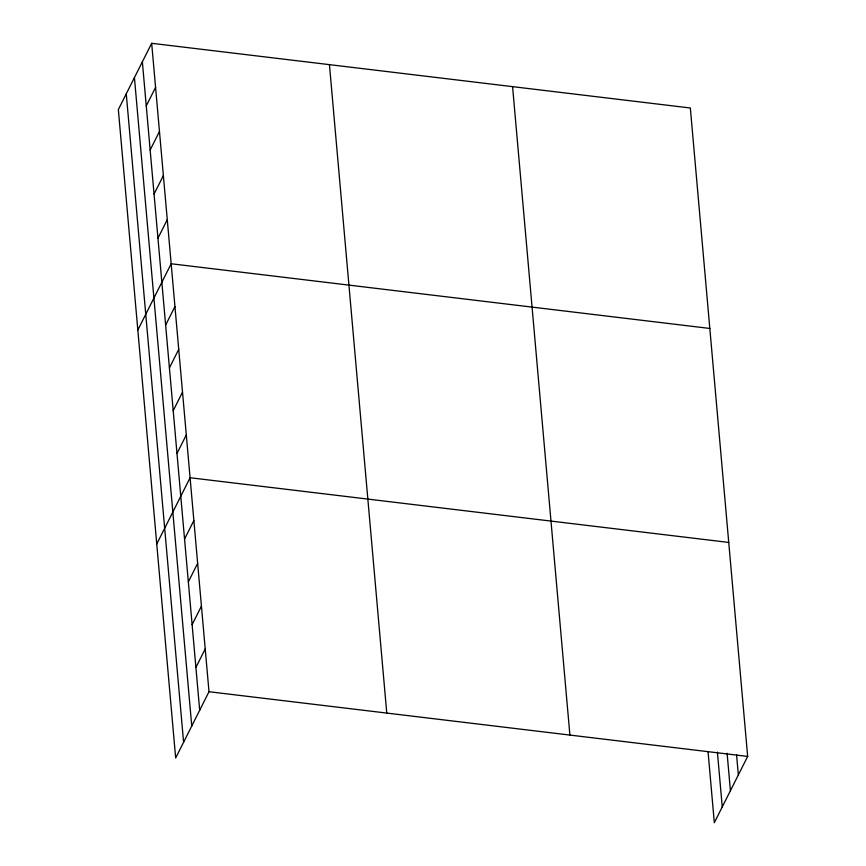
<?xml version="1.0" encoding="UTF-8"?>
<svg xmlns="http://www.w3.org/2000/svg" width="866" height="866" viewBox="0 0 866 866"><rect width="100%" height="100%" fill="white"/><g stroke="black" fill="none" stroke-linecap="round" stroke-linejoin="round"><path stroke-width="1.3" d="M151.68 43.3L118.339 109.581L175.668 758.01L208.998 691.728L151.68 43.3L690.332 107.99L747.661 756.419L714.32 822.7L708.063 751.818M146.257 105.923L155.577 87.39M150.154 150.013L159.474 131.48M154.051 194.114L163.371 175.581M157.948 238.204L167.268 219.672M137.824 330.054L171.165 263.762L709.828 328.452M165.633 325.086L174.954 306.564M169.411 367.888L178.732 349.355M173.2 410.679L182.52 392.146M176.978 453.481L186.298 434.949M156.746 544.032L190.087 477.74L728.75 542.43M184.545 539.074L193.865 520.542M188.333 581.865L197.654 563.333M192.111 624.667L201.432 606.135M195.9 667.459L205.22 648.926M208.998 691.728L747.661 756.419M736.565 754.881L738.341 774.94M727.104 753.258L730.417 790.701M717.405 752.11L722.255 806.939M512.575 86.643L569.904 735.061M329.437 64.647L386.766 713.075M142.36 61.832L199.689 710.25M134.425 77.594L191.754 726.011M126.263 93.831L183.592 742.249"/></g></svg>
